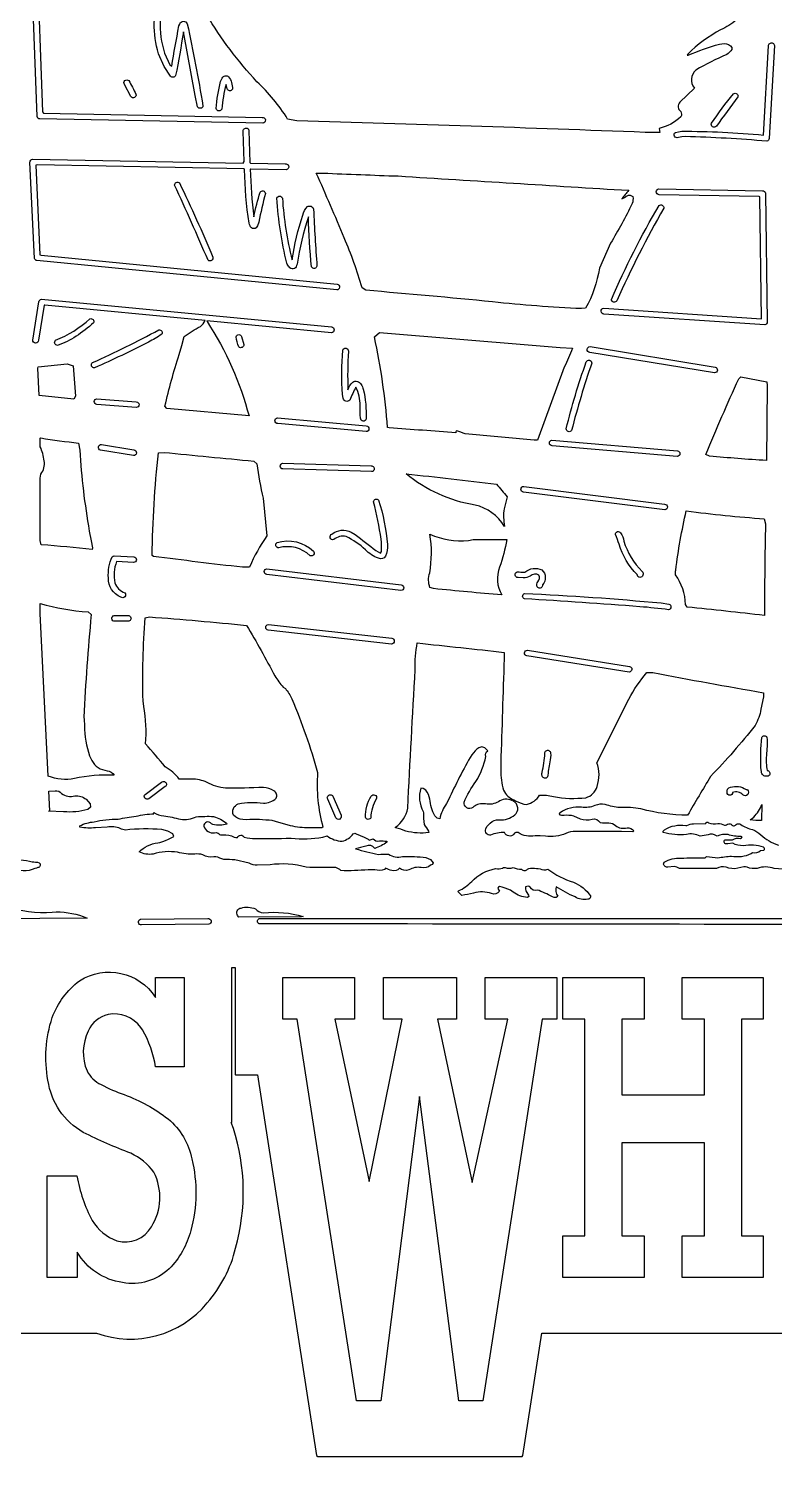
# Model space of a CAD drawing. Extents: x 0.8 to 37.1, y 0.9 to 38.3.
# Drawn here: x 9.37 to 15.18, y 0.91 to 12.05 of the extents above; entities that cross this region are included whole.
import ezdxf

# ---------------------------------------------------------------- set-up
doc = ezdxf.new("R2010")
doc.units = 0
doc.linetypes.add('0', pattern=[0])
doc.layers.add('1', color=7, linetype='0')

msp = doc.modelspace()

# ---------------------------------------------------------------- linework, layer by layer
at = {"layer": '1'}
for points in [[(9.433876, 12.619446), (9.480095, 11.398163), (9.487984, 11.387909), (11.191002, 11.356003, -0.987443), (11.196327, 11.311172), (9.457573, 11.343491, -0.344265), (9.436699, 11.361664), (9.389763, 12.608871)], [(14.887825, 12.117874, -0.079455), (14.762968, 12.038811, 0.069479), (14.507835, 11.849945), (14.502937, 11.840988), (14.511147, 11.840576, -0.037339), (14.75486, 11.927261), (14.790459, 11.931, -0.305847), (14.850456, 11.900253), (14.850105, 11.885727, -0.095403), (14.812127, 11.847084, 0.026968), (14.570221, 11.724704, 0.404298), (14.559319, 11.584503), (14.446404, 11.474182, 0.47257), (14.452485, 11.401918, -0.267629), (14.45385, 11.359474, -0.122593), (14.284203, 11.270111), (14.290581, 11.238419), (14.17588, 11.238867, 0.002523), (11.460966, 11.329061), (11.389656, 11.343124, 0.06344), (11.150185, 11.633957, -0.05497), (10.759768, 12.156467, 0.071074)], [(15.443858, 5.512008, -0.072236), (15.182259, 5.498611, 0.179851), (15.048531, 5.500175, -0.146247), (14.969688, 5.50943), (14.956596, 5.511047), (14.943413, 5.511368), (14.897942, 5.500793, -0.159883), (14.806747, 5.510746, 0.163726), (14.730385, 5.500244, -0.008094), (14.443428, 5.50029, 0.119486), (14.400429, 5.514404), (14.35331, 5.510254, -0.394725), (14.317528, 5.532898), (14.324455, 5.549561, -0.149203), (14.45415, 5.579978, -0.010687), (14.643554, 5.583036), (14.649688, 5.58708), (14.654137, 5.592926, -0.006113), (14.742912, 5.582428, -0.01562), (14.847771, 5.596375, 0.159649), (15.002267, 5.615623), (15.012489, 5.624069, 0.224085), (15.0756, 5.639389), (15.099815, 5.642776, 0.580253), (15.098847, 5.665296, 0.117734), (14.94067, 5.676227, -0.106942), (14.858391, 5.695648), (14.819893, 5.691254), (14.81179, 5.691498, -0.700797), (14.79432, 5.720146), (14.799217, 5.72339, 0.025139), (14.856956, 5.723679, -0.219946), (14.919703, 5.734461, 0.259878), (14.931877, 5.745773), (14.922707, 5.749359, -0.087912), (14.821582, 5.763299, 0.13054), (14.735878, 5.752518), (14.730339, 5.753311, 0.262566), (14.666649, 5.762362, -0.043526), (14.603202, 5.751015, 0.170482), (14.496803, 5.765015, -0.102433), (14.317116, 5.779984), (14.316246, 5.790909), (14.326605, 5.801261, -0.19328), (14.491386, 5.833389), (14.501396, 5.83461, -0.114761), (14.551796, 5.848526), (14.647896, 5.851379, -0.70046), (14.669438, 5.854654, 0.172569), (14.743083, 5.850749, -0.13306), (14.792846, 5.836303), (14.800785, 5.836279, -0.12767), (14.837111, 5.847595), (14.844658, 5.845856, 0.52568), (14.884449, 5.841123, -0.369536), (14.921334, 5.842144, 0.079801), (15.011148, 5.802332, -0.102903), (15.07704, 5.760792, 0.105016), (15.213813, 5.681156, 0.171517)], [(9.21717, 5.566924, -0.093332), (9.39929, 5.550355, -0.087972), (9.45182, 5.544565, -0.730455), (9.443966, 5.506631), (9.432254, 5.502898), (9.420515, 5.499251, -0.231608), (9.235207, 5.50444)], [(9.192216, 5.206147, 0.104214), (9.555077, 5.159988, -0.101253), (9.797226, 5.124629), (9.828133, 5.111679), (5.778618, 5.083374)], [(8.302834, 1.876968), (9.90081, 1.876968, 0.319111), (10.76344, 2.11256, 0.119662), (10.98402, 2.539159, 0.146808), (10.96685, 3.473267), (10.949211, 3.519424), (10.95414, 3.519424), (10.954811, 4.7267), (10.981514, 4.7267), (10.981621, 3.89325), (10.982552, 3.890396), (11.153664, 3.890396), (11.614159, 0.922699), (11.625786, 0.914902), (13.217812, 0.914902), (13.222511, 0.921692), (13.370277, 1.875107), (13.381874, 1.876968), (17.688042, 1.876968)]]:
    msp.add_lwpolyline(points, format="xyb", dxfattribs=at)
for points in [[(10.39286, 12.326202), (10.410271, 12.370987, -0.790158), (10.453283, 12.361503, 0.179956), (10.430458, 11.855835), (10.471596, 11.766296), (10.487084, 11.754611, -0.009404), (10.542229, 12.068649), (10.548088, 12.084045, -0.711708), (10.60732, 12.085781, -0.011763), (10.729506, 11.44545, -0.71935), (10.687401, 11.438477), (10.669029, 11.527664), (10.577461, 12.023285, -0.010055), (10.516484, 11.681672, -0.53155), (10.476387, 11.676605), (10.428062, 11.751968), (10.383965, 11.852432, -0.161269)], [(14.434319, 11.200089, -0.943906), (14.411598, 11.238846), (14.435962, 11.244262), (14.460655, 11.247889, -0.024001), (15.09745, 11.217819), (15.13752, 11.912796, -1.000718), (15.182625, 11.916107), (15.140953, 11.190506, -0.317359), (15.124397, 11.170624, 0.013002), (14.488824, 11.206522), (14.461458, 11.204261)], [(10.117851, 11.612976, -0.901959), (10.151436, 11.642883, -0.016875), (10.207436, 11.537003, -0.824816), (10.167534, 11.518066)], [(10.876198, 11.421295, -0.77294), (10.832757, 11.424332, -0.046217), (10.867516, 11.636475), (10.879234, 11.663025, -0.509628), (10.929872, 11.672396, -0.165596), (10.958985, 11.576469, -0.680067), (10.917198, 11.578461), (10.909126, 11.612595, 0.040908)], [(14.730629, 11.287459, -0.865967), (14.692252, 11.310104, -0.019217), (14.864157, 11.540286, -0.698958), (14.898399, 11.515518, 0.008266)], [(11.370979, 10.992722, -1.045029), (11.377449, 10.947785), (11.100624, 10.952957), (11.097984, 10.95105, 0.021316), (11.125725, 10.58168, -0.021336), (11.175771, 10.773809, -0.664043), (11.215935, 10.76358, 0.01156), (11.164148, 10.538385), (11.154778, 10.5112, -0.764418), (11.09675, 10.511004), (11.092179, 10.520878), (11.088594, 10.53115, -0.029522), (11.053139, 10.946518), (11.050392, 10.953934), (9.436348, 10.985321), (9.427773, 10.983719), (9.459435, 10.284943), (9.468285, 10.281403), (11.775063, 10.05481, -0.908507), (11.771858, 10.010133), (9.435799, 10.239395, -0.315759), (9.416161, 10.256241), (9.38163, 11.00766, -0.383588), (9.400963, 11.030731), (11.043068, 10.9991), (11.050407, 11.01178), (11.043068, 11.245728, -1.008639), (11.087639, 11.254135), (11.095757, 11.003555), (11.098747, 10.998016)], [(11.666604, 10.921282, 0.002119), (12.250915, 10.898985, 0.000396), (14.047449, 10.787184, 0.025282), (13.994789, 10.721832, 0.081126), (14.034795, 10.745205, -0.283879), (14.079842, 10.738708, -0.127051), (14.074615, 10.683379, -0.018373), (13.906319, 10.374161), (13.818901, 10.180695, -0.08494), (13.711906, 9.867218), (13.67942, 9.864716, -0.017098), (12.985837, 9.917873, 0.00268), (11.998665, 10.007915), (11.970573, 10.026169, 0.031713), (11.829927, 10.415843, 0.007692), (11.613046, 10.921127)], [(10.80529, 10.267334, -0.786235), (10.769402, 10.242355, 0.005187), (10.508713, 10.827765, -0.66495), (10.546059, 10.845825, -0.014003)], [(11.423729, 10.245087, -0.037832), (11.507773, 10.594351, -0.111632), (11.54327, 10.660058, -0.518287), (11.591519, 10.639917, 0.00842), (11.617925, 10.195762, -0.678687), (11.576591, 10.189468, -0.024022), (11.550865, 10.57991, 0.036331), (11.462593, 10.211502), (11.458443, 10.200516, -0.710869), (11.401114, 10.190137, -0.103515), (11.383622, 10.220334, -0.045584), (11.304953, 10.726012, -0.747263), (11.348535, 10.725693, 0.044371)], [(14.28463, 10.753174, -0.933673), (14.282677, 10.798051), (15.091087, 10.784302, -0.354288), (15.112846, 10.766022), (15.127144, 9.762344, -0.386512), (15.107231, 9.739441), (13.854408, 9.822601, -0.952843), (13.852791, 9.867598), (15.081795, 9.786102), (15.068581, 10.737549), (15.064644, 10.739731)], [(13.954781, 9.926544, -0.765768), (13.912637, 9.937149, -0.031395), (14.284727, 10.668857, -0.65894), (14.320808, 10.648621, 0.023492)], [(11.731789, 9.72168, -0.900041), (11.732185, 9.676956), (10.759712, 9.77005), (10.761375, 9.763489, -0.081202), (11.088387, 9.02803), (10.448936, 9.087326), (10.433144, 9.103683, -0.022012), (10.543711, 9.5067), (10.56367, 9.576728), (10.582741, 9.647003, -0.033357), (10.70918, 9.726134, 0.118061), (10.746056, 9.771378), (9.496071, 9.891708), (9.492119, 9.891235), (9.448418, 9.618362, -0.989645), (9.403159, 9.618622), (9.450584, 9.916504, -0.386976), (9.472191, 9.938933)], [(9.740364, 9.64917, -0.068062), (9.596429, 9.57845, -0.708598), (9.581184, 9.618057, 0.088385), (9.848519, 9.785501, -0.670107), (9.876472, 9.754654, -0.044717)], [(10.304008, 9.603607, -0.014909), (9.885167, 9.403148, -0.781358), (9.869329, 9.443865, 0.018903), (10.38525, 9.698944, -0.656074), (10.409615, 9.665619, -0.037421)], [(11.047447, 9.584885, -0.690874), (11.009727, 9.566147, -0.072796), (10.987657, 9.645274, -0.738831), (11.030663, 9.646774)], [(13.608237, 9.555243, -0.035538), (13.545082, 9.407669), (13.335808, 8.838791), (13.31028, 8.839859), (12.773201, 8.888458, 0.031727), (12.706939, 8.911012, 0.527537), (12.701408, 8.896255, 0.002835), (12.181069, 8.934069), (12.168633, 8.937943, 0.032378), (12.066383, 9.644592), (12.105208, 9.67987, 0.001061)], [(11.862662, 9.532791, 0.022252), (11.859001, 9.232224, -0.111353), (11.896427, 9.291931, -0.450578), (11.961872, 9.273297, -0.095993), (11.979195, 9.235718, -0.061782), (12.001751, 9.005062, -0.941724), (11.958399, 9.011882, -0.057834), (11.955234, 9.108605, 0.098656), (11.92202, 9.253067, 0.032258), (11.873916, 9.15079, -0.63005), (11.822488, 9.16629), (11.816994, 9.195342, -0.037453), (11.818889, 9.540959, -0.866064)], [(14.720634, 9.408768, -0.873295), (14.716881, 9.364318), (13.744072, 9.523605, -0.958605), (13.746498, 9.568573)], [(13.716286, 9.448975, -0.797412), (13.759391, 9.440765, 0.018308), (13.60207, 8.91527, -0.772749), (13.560493, 8.928192, -0.024808)], [(15.12571, 9.265457), (15.120079, 8.680435, -0.007743), (14.676674, 8.71463), (14.649223, 8.726896, -0.011171), (14.905556, 9.31854), (14.921288, 9.333344), (15.123283, 9.294815)], [(10.210228, 9.138428, -0.968447), (10.208824, 9.093461), (9.902657, 9.117401, -0.910751), (9.903389, 9.162201)], [(11.310036, 9.013334), (12.00248, 8.950882, -0.945322), (12.000938, 8.905961), (11.312401, 8.968445, -0.923463)], [(9.492134, 8.677979, 0.072658), (9.461967, 8.787842), (9.461708, 8.854065), (9.465675, 8.856491, 0.010826), (9.760429, 8.816406), (9.769066, 8.761017, 0.02776), (9.843789, 8.130878), (9.859383, 8.054016), (9.867851, 7.999832), (9.865715, 7.987061, 0.007054), (9.469902, 8.0233), (9.461952, 8.05658), (9.461967, 8.543472), (9.466606, 8.574554, 0.196004)], [(10.191338, 8.763214, -0.928707), (10.18792, 8.718461), (9.931999, 8.76091, -0.91633), (9.940117, 8.805036)], [(14.425301, 8.711546), (13.449928, 8.794922, -0.901168), (13.449104, 8.839691), (14.426445, 8.756378, -0.923406)], [(11.199333, 8.386185), (11.227715, 8.092072, 0.055784), (11.092888, 7.849686), (11.036614, 7.84796, -0.003059), (10.343209, 7.932205), (10.333076, 7.938705, -0.022502), (10.38201, 8.741668), (10.426188, 8.743747, 0.00246), (11.12629, 8.676074), (11.148933, 8.653595, 0.028131)], [(12.039497, 8.638565, -1.009323), (12.04406, 8.593536), (11.352943, 8.614334, -0.915046), (11.352409, 8.659241)], [(13.099068, 8.398315), (13.075676, 8.304291, 0.070757), (13.079155, 8.167084, 0.204095), (12.850152, 8.333261, -0.131373), (12.312096, 8.576813, -0.001867), (13.017868, 8.496834, 0.013665)], [(14.328682, 8.294922), (13.226814, 8.433899, -0.923063), (13.228874, 8.478713), (14.326256, 8.340103, -0.967614)], [(12.117958, 8.06781, 0.031618), (12.058784, 8.35827, -0.679923), (12.098152, 8.372467, -0.05801), (12.166405, 8.025024, -0.122367), (12.152216, 7.934335, -0.401215), (12.096437, 7.918592, -0.129613), (11.996525, 7.985268, 0.065872), (11.845978, 8.08741, 0.254808), (11.749176, 8.063535, -0.962729), (11.734883, 8.107082, -0.304959), (11.883614, 8.120895), (11.914955, 8.104156, -0.012471), (12.07682, 7.977982), (12.114311, 7.958221), (12.119759, 7.970261, 0.062549)], [(14.413719, 7.825868, -0.025801), (14.4963, 8.288452, 0.017254), (15.104088, 8.226563), (15.113244, 8.187, 0.003947), (15.10502, 7.471875, 0.002691), (14.50382, 7.538099), (14.489754, 7.559036, 0.153133), (14.411629, 7.789841, -0.035153)], [(11.59063, 7.973755, -0.783946), (11.564812, 7.938508, 0.260305), (11.31998, 7.999698, -0.749207), (11.306847, 8.040863, -0.268402)], [(13.040962, 7.848648, 0.226968), (13.057594, 7.633575, -0.006156), (12.527275, 7.68155), (12.497932, 7.689438, -0.160705), (12.496674, 7.804995, 0.08583), (12.497643, 8.105331, 0.11597), (12.79818, 8.055908), (12.836098, 8.064117), (13.098793, 8.064041, -0.030737)], [(14.113549, 7.791016, -0.129675), (13.973789, 8.027916, -0.000301), (13.944301, 8.103349, -0.806335), (13.984132, 8.116275, -0.130794), (14.009869, 8.051531, 0.129384), (14.153539, 7.815917, -0.607305), (14.133735, 7.768037, -0.390275)], [(10.187935, 7.885131), (10.05619, 7.892853, 0.142937), (10.042483, 7.727056, 0.231116), (10.120576, 7.649353, -0.951219), (10.089551, 7.616027, -0.317933), (9.992515, 7.764298, -0.128548), (10.023237, 7.930101, -0.191808), (10.037483, 7.938507), (10.191902, 7.929764, -0.916185)], [(12.27282, 7.666429), (11.226936, 7.79155, -0.913439), (11.228249, 7.836319), (12.273567, 7.711258, -0.917333)], [(13.177315, 7.81198, 0.009104), (13.23838, 7.810226, -0.299633), (13.370842, 7.82756, -0.406065), (13.376839, 7.710587, -1.220262), (13.33155, 7.716171), (13.334648, 7.726227), (13.339256, 7.735687, 0.344828), (13.348045, 7.787338, 0.333175), (13.278584, 7.779687, -0.193707), (13.226234, 7.765305), (13.184731, 7.767914, -0.884374)], [(14.135338, 7.540649, 0.003897), (13.235684, 7.601802, -0.679363), (13.234764, 7.643585, -0.012114), (14.300157, 7.569901), (14.360619, 7.561234, -0.778881), (14.35865, 7.517181, 0.011334)], [(9.72802, 6.200119, -0.145604), (9.523476, 6.22052), (9.462059, 7.487366), (9.461967, 7.565186, 0.053997), (9.834099, 7.500549), (9.858177, 7.478548, 0.009442), (9.800673, 6.678597, -0.038916), (9.805658, 6.612562, 0.074323), (9.84597, 6.37677), (9.86338, 6.341415, 0.2574), (9.982268, 6.262092, -0.223331), (10.03672, 6.225922, 0.066996)], [(10.044548, 7.426804, -0.976794), (10.038795, 7.47156), (10.146294, 7.471802, -1.000636), (10.146294, 7.426789)], [(11.281487, 6.10463, 0.125084), (11.201195, 6.132156, -0.012179), (10.905211, 6.125048, -0.102157), (10.761177, 6.170477, 0.102883), (10.640404, 6.196823), (10.544258, 6.195892, 0.102151), (10.435478, 6.292038, 0.008038), (10.282433, 6.471008, 0.064364), (10.26812, 6.763672), (10.263237, 6.806655, -0.02831), (10.279808, 7.454391), (10.313652, 7.461089, -0.006035), (11.070091, 7.395233, -0.014249), (11.289012, 7.000751, 0.048859), (11.355568, 6.913681), (11.371559, 6.902344, -0.057545), (11.42249, 6.822019, -0.031174), (11.62278, 6.247421, 0.083869), (11.664513, 5.821105), (11.656761, 5.815155), (11.557762, 5.816208, -0.068089), (11.412544, 5.832535), (11.295998, 5.865891), (11.269295, 5.872452, 0.040781), (11.069328, 5.879532), (11.039207, 5.882065, -0.210642), (10.966682, 5.915497, -0.423059), (11.004656, 6.003334, -0.079883), (11.200136, 6.009004, 0.199535), (11.298912, 6.047056, 0.473924)], [(12.199562, 7.249741), (11.238655, 7.357239, -0.902064), (11.239052, 7.401961), (12.201302, 7.29454, -0.91214)], [(13.543648, 5.914703, -0.117112), (13.61602, 5.909439), (13.668724, 5.886139, 0.140323), (13.761879, 5.884521, -0.32284), (13.82531, 5.858032, 0.081648), (13.893611, 5.855968, -0.175839), (13.945165, 5.833455, 0.23665), (14.034326, 5.817236, -0.218784), (14.087959, 5.792313), (14.079582, 5.786072), (13.991524, 5.788406), (13.634193, 5.786774, 0.135489), (13.557901, 5.771962, -0.127206), (13.397949, 5.752052), (13.358344, 5.753213), (13.318748, 5.754654, -0.20526), (13.186166, 5.779336, 0.363711), (13.152226, 5.765821, -0.542634), (13.080193, 5.780136, 0.098153), (12.970952, 5.759881, -0.599576), (12.934011, 5.808104, -0.353909), (13.055078, 5.87837, 0.198426), (13.17102, 5.929387, 0.511218), (13.136382, 6.030015, 0.271944), (13.032414, 6.020075, -0.179093), (12.931221, 6.002243), (12.913536, 6.002396, 0.244697), (12.833097, 5.974005, -0.643762), (12.76461, 6.01651, -0.060212), (12.857079, 6.17784, 0.0896), (12.933464, 6.373596, -0.303003), (12.948296, 6.416885), (12.92614, 6.440491), (12.903114, 6.447647), (12.879784, 6.441193, 0.088641), (12.824741, 6.386495, 0.028577), (12.644249, 6.034698), (12.628456, 6.005936, 0.104693), (12.575188, 5.887466), (12.55529, 5.891037), (12.53643, 5.90889, -0.107055), (12.498741, 6.040694, 0.103173), (12.467171, 6.10939), (12.446663, 6.124298), (12.428108, 6.125427, 0.2068), (12.445274, 5.944397), (12.447853, 5.934296, 0.051763), (12.453712, 5.843613, -0.007976), (12.487465, 5.79007), (12.489693, 5.779037, -0.084498), (12.310295, 5.789642, 0.065961), (12.229881, 5.816544), (12.228767, 5.821793, 0.207298), (12.324991, 5.968917, -0.002276), (12.384318, 7.051836, -0.058385), (12.39984, 7.257735, -0.000934), (13.0779, 7.184696, -0.000427), (13.051722, 6.371748), (13.051125, 6.266403, 0.087459), (13.072933, 6.109405, 0.202487), (13.150936, 6.034688, 0.044477), (13.228905, 6.000381), (13.251244, 5.998993, 0.208858), (13.35273, 6.071075, -0.077188), (13.460263, 6.060314, 0.076258), (13.714586, 6.051569, 0.265263), (13.800386, 6.138767, 0.184264), (13.797874, 6.323929), (14.048424, 6.820297, -0.059582), (14.188515, 7.026749), (14.235053, 7.026549, 0.003437), (15.097633, 6.86998), (15.097725, 6.836899), (15.077675, 6.741516, -0.096161), (15.031868, 6.614258, -0.025596), (14.685875, 6.217621, 0.004226), (14.506553, 5.915574, -0.066897), (14.142796, 5.96371, 0.056181), (13.978101, 5.974683, -0.075601), (13.864685, 5.998961, 0.170259), (13.783649, 5.989317, -0.130511), (13.680756, 5.977683, 0.173651), (13.512077, 5.934494, 0.920702), (13.516655, 5.916555, 0.059738)], [(14.050331, 7.030991), (13.253899, 7.15625, -0.958683), (13.259041, 7.200898), (14.053047, 7.075623, -0.890267)], [(15.120628, 6.380676, 0.063006), (15.126472, 6.263702, -1.031976), (15.122744, 6.218687, -0.443598), (15.082558, 6.253876), (15.077217, 6.28688, -0.034602), (15.083746, 6.520191, -0.642075), (15.124733, 6.522003, -0.041702)], [(13.394005, 6.396851, -1.044872), (13.437779, 6.399713, -0.116948), (13.431899, 6.3299, -0.000813), (13.414431, 6.213513, -0.686699), (13.373623, 6.221203, -0.187609), (13.372105, 6.24706, 0.056141)], [(10.407616, 6.172958, -1.024771), (10.435355, 6.137527), (10.308083, 6.042953, -0.934795), (10.279472, 6.077546)], [(14.96151, 6.115463), (14.966954, 6.114643), (14.972052, 6.11256, -0.9819), (14.938118, 6.072693, 0.325039), (14.85714, 6.091217, -0.983306), (14.813863, 6.091814, -0.410334), (14.83976, 6.13341, -0.226157)], [(9.5364, 5.950195), (9.529152, 6.102951), (9.577431, 6.105453, -0.240756), (9.628284, 6.084455, 0.232425), (9.73072, 6.066384, -0.192061), (9.819832, 6.039124), (9.850792, 6.00296), (9.853325, 5.976715), (9.83326, 5.958954, -0.091543), (9.643806, 5.941772), (9.525612, 5.945862)], [(11.805565, 5.914215, -0.934701), (11.765892, 5.893127), (11.702568, 6.038925, -1.046615), (11.741417, 6.062332)], [(12.040825, 6.06337, -0.902154), (12.081367, 6.044373, 0.129162), (12.037851, 5.894863, -0.676041), (11.996283, 5.898438, -0.146341)], [(11.090645, 5.540833), (10.977303, 5.566666, 0.01704), (10.893211, 5.568329, 0.038677), (10.829292, 5.591125), (10.813016, 5.588964, -0.170951), (10.728577, 5.605545, 0.10907), (10.665762, 5.612106, -0.082848), (10.530807, 5.626096, 0.112712), (10.341889, 5.611805, -0.162412), (10.231224, 5.629791, -0.16202), (10.377067, 5.698895, 0.089406), (10.501488, 5.750076), (10.494606, 5.770004), (10.455864, 5.790833), (10.408607, 5.802856, 0.047985), (10.12567, 5.799204, -0.119422), (10.085382, 5.811433, 0.138944), (9.983055, 5.822067), (9.892616, 5.81752, -0.080146), (9.770683, 5.821701), (9.770851, 5.831635, -0.111635), (9.880867, 5.86232, -0.071286), (10.06826, 5.883438, -0.04153), (10.208244, 5.906494, -0.069938), (10.347862, 5.92482), (10.346443, 5.935776, 0.159288), (10.423907, 5.910178, -0.035569), (10.553733, 5.883183, 0.152305), (10.677788, 5.902328, -0.032027), (10.812782, 5.905304, -0.08627), (10.913567, 5.851746), (10.91671, 5.845413, -0.13165), (10.806158, 5.842221), (10.794853, 5.848373, 0.739191), (10.735329, 5.828293), (10.741247, 5.816914, 0.350995), (10.833204, 5.779556, -0.265803), (10.859367, 5.76387), (10.865135, 5.761002), (10.886439, 5.762602, -0.140189), (10.973147, 5.744263), (10.985754, 5.741292), (10.998665, 5.74025, -0.677001), (11.050056, 5.742554), (11.07354, 5.73732), (11.115791, 5.73323, 0.005289), (11.41674, 5.735686, 0.062055), (11.664238, 5.743408), (11.696877, 5.75296, 0.146792), (11.815239, 5.712112, 0.173752), (11.900868, 5.770684, -0.321382), (11.924477, 5.769562), (11.986259, 5.744125, -0.106124), (12.02578, 5.719086), (12.055122, 5.731689, 0.277896), (12.104703, 5.714632, -0.027028), (12.162575, 5.711563), (12.163292, 5.704788, -0.083144), (12.067863, 5.65593, 0.389381), (11.998404, 5.673265, 0.012912), (11.918374, 5.651718, 0.003503), (12.097496, 5.608154, -0.079059), (12.174751, 5.609909, 0.197393), (12.285806, 5.59193, -0.049944), (12.467567, 5.58429), (12.502632, 5.569199), (12.522514, 5.543549), (12.51873, 5.530441), (12.510612, 5.528), (12.502815, 5.524673, -0.27202), (12.430724, 5.506526, 0.187069), (12.334821, 5.487694, -0.236674), (12.260536, 5.501083, -0.328468), (12.202201, 5.484669, -0.097919), (12.152489, 5.501923), (12.143364, 5.491837, -0.196984), (12.069313, 5.490021, 0.01033), (11.857593, 5.479866), (11.831033, 5.481003), (11.804634, 5.484146, 0.055444), (11.766212, 5.50679, -0.015526), (11.534691, 5.508636, 0.101759), (11.252846, 5.528534), (11.151085, 5.524979, -0.139644)], [(15.021538, 5.900635, 0.10366), (15.08535, 5.998764), (15.083382, 5.873993, -0.086988), (14.993095, 5.8797)], [(12.745778, 5.289401), (12.718697, 5.31636), (12.719114, 5.321235), (12.721425, 5.325547, 0.112142), (12.823814, 5.398224, -0.160488), (13.010521, 5.498505, 0.079977), (13.064186, 5.500824), (13.07238, 5.50705), (13.084373, 5.50656, 0.204057), (13.146675, 5.50824, 0.133891), (13.212914, 5.494186, 0.490249), (13.258171, 5.494583), (13.268403, 5.499533, -0.100733), (13.385859, 5.488616, 0.130609), (13.416786, 5.495285, 0.088967), (13.617306, 5.392499, -0.143981), (13.750045, 5.285105, -0.531784), (13.72774, 5.259705, -0.189542), (13.630192, 5.277479, -0.040426), (13.483177, 5.357269, 0.232809), (13.494987, 5.283096, -0.252109), (13.467771, 5.272367, 0.006901), (13.348549, 5.328003), (13.336021, 5.329742, -0.351431), (13.280268, 5.352486, 0.368624), (13.244331, 5.35582, 0.225149), (13.249123, 5.320206), (13.266136, 5.291855), (13.267876, 5.280518), (13.258751, 5.274033, -0.155783), (13.146698, 5.315864), (13.126491, 5.331399, 0.021218), (13.040454, 5.358968, 0.720655), (13.035286, 5.330505), (13.039345, 5.323227, -0.379154), (12.978828, 5.303758, 0.157612), (12.838675, 5.306879, -0.021169)], [(11.49749, 5.122833), (11.008644, 5.119476), (10.999748, 5.133179, -0.583336), (11.026038, 5.190903, -0.172582), (11.138649, 5.184448, 0.201266), (11.199883, 5.154297, -0.100563), (11.509789, 5.123749)], [(10.767677, 5.10881, -0.979097), (10.775276, 5.064209), (10.250404, 5.058746, -0.931832), (10.244057, 5.103257)], [(19.424538, 5.090622, -0.911961), (19.427269, 5.045898), (17.711128, 5.058426), (17.711128, 5.012695, -0.458163), (17.688536, 4.986629, 0.086342), (17.333246, 5.057107, 0.000724), (11.168859, 5.067034, -0.66097), (11.168022, 5.108797, -0.000971), (17.215069, 5.104262), (17.328621, 5.102203, -0.079085), (17.665733, 5.044128), (17.66613, 5.075577, -0.435719), (17.685738, 5.103348)], [(10.634941, 2.676498, -0.128612), (10.465936, 2.377388, -0.237515), (10.103541, 2.270406, -0.225258), (9.749077, 2.506729), (9.749077, 2.309982), (9.516289, 2.309891), (9.516518, 3.102554), (9.74778, 3.102554, 0.079853), (9.866266, 2.754051, 0.172471), (10.059471, 2.596148, 0.347339), (10.327647, 2.705885, 0.265136), (10.346687, 3.130371, 0.130758), (10.168345, 3.278552, -0.023235), (9.797039, 3.441161, -0.23266), (9.521874, 3.847733, -0.127707), (9.555059, 4.336942, -0.139905), (9.767235, 4.624573, -0.411295), (10.359993, 4.494614), (10.360405, 4.648331), (10.583107, 4.648331), (10.583992, 4.644836), (10.583992, 3.953247), (10.581871, 3.952362), (10.360008, 3.952377, 0.09218), (10.258473, 4.24163), (10.244874, 4.260131, 0.28674), (9.990791, 4.360948, 0.24184), (9.835326, 4.231939, 0.216845), (9.826336, 3.921052, 0.17048), (9.936038, 3.815228, 0.044051), (10.115792, 3.736613, -0.073563), (10.458141, 3.546824, -0.167739), (10.6434, 3.234632, -0.125209)]]:
    msp.add_lwpolyline(points, format="xyb", close=True, dxfattribs=at)
for points in [[(9.723946, 9.158524), (9.4524, 9.186554), (9.443596, 9.401596), (9.445442, 9.410782), (9.671867, 9.433243), (9.678185, 9.432831), (9.71769, 9.419815), (9.735298, 9.183273)], [(13.487785, 4.323303), (13.373055, 4.323303), (12.911827, 1.347839), (12.723854, 1.347839), (12.417854, 3.722473), (12.11512, 1.347839), (11.924965, 1.347839), (11.463783, 4.323303), (11.352303, 4.323303), (11.352303, 4.648331), (11.909676, 4.648331), (11.909676, 4.323303), (11.756691, 4.323303), (12.02549, 3.059753), (12.281227, 4.323303), (12.135902, 4.323303), (12.135902, 4.648331), (12.704185, 4.648331), (12.704185, 4.323303), (12.556648, 4.323303), (12.828789, 3.050278), (13.106361, 4.323303), (12.92823, 4.323303), (12.92823, 4.648331), (13.487785, 4.648331)], [(15.096504, 4.323303), (14.926018, 4.323303), (14.926018, 2.634903), (15.096504, 2.634903), (15.096504, 2.309875), (14.464806, 2.309875), (14.464806, 2.634903), (14.637489, 2.634903), (14.637489, 3.359436), (13.994881, 3.359436), (13.994881, 2.634903), (14.167549, 2.634903), (14.167549, 2.309875), (13.533699, 2.309875), (13.533699, 2.634903), (13.706367, 2.634903), (13.706367, 4.323303), (13.533699, 4.323303), (13.533699, 4.648331), (14.167549, 4.648331), (14.167549, 4.323303), (13.994881, 4.323303), (13.994881, 3.735123), (14.637489, 3.735123), (14.637489, 4.323303), (14.464806, 4.323303), (14.464806, 4.648331), (15.096504, 4.648331)]]:
    msp.add_lwpolyline(points, close=True, dxfattribs=at)

doc.saveas('drawing.dxf')
